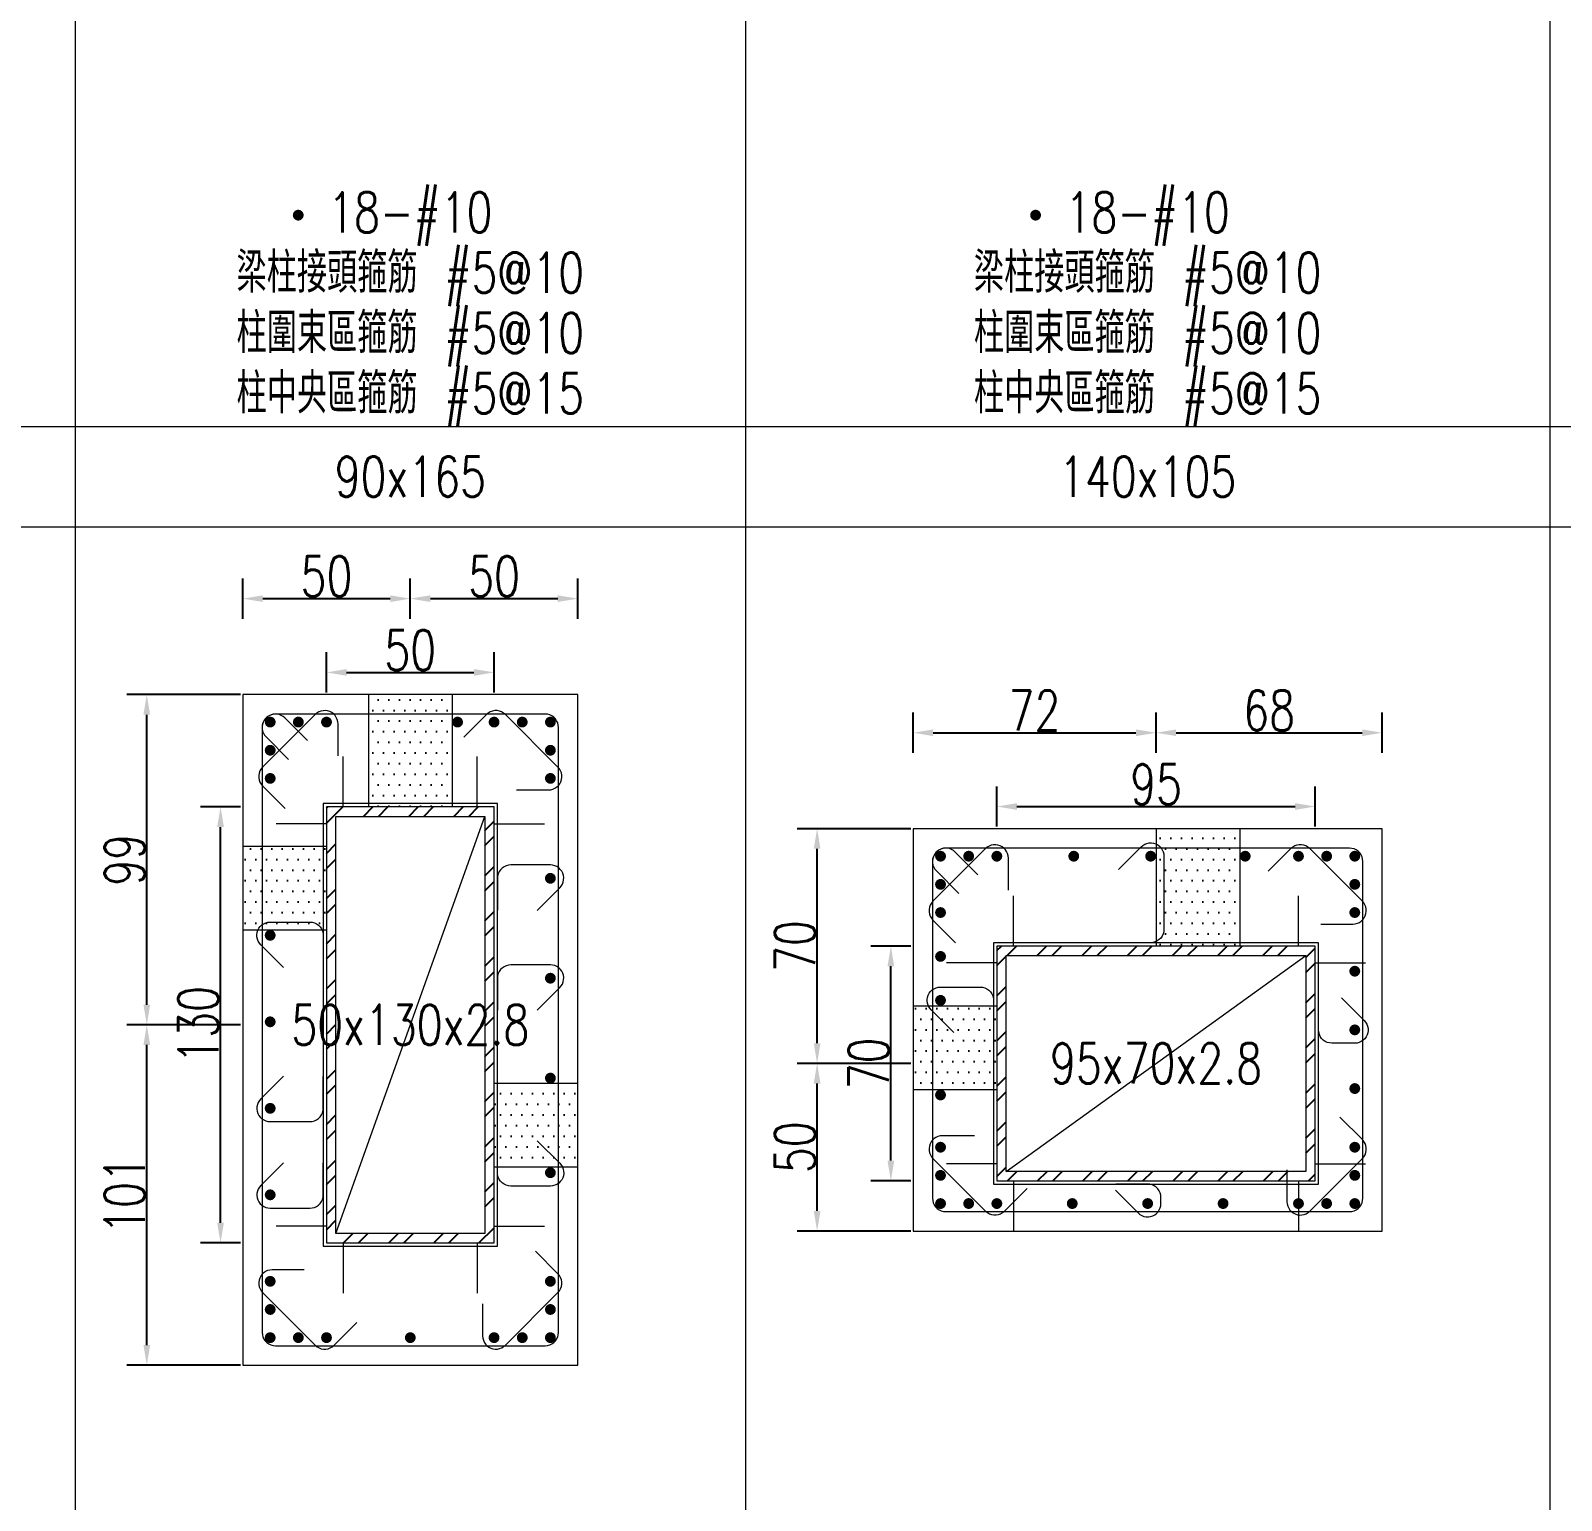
# Model space of a CAD drawing. Header units: millimetres. Extents: x 0 to 3905, y 0 to 8880.
# Drawn here: x 456.7 to 913.4, y 513.7 to 952 of the extents above; entities that cross this region are included whole.
import ezdxf
from ezdxf.enums import TextEntityAlignment as Align

# ---------------------------------------------------------------- set-up
doc = ezdxf.new("R2010")
doc.units = ezdxf.units.MM
doc.layers.get('DEFPOINTS').update_dxf_attribs({"color": 3})
for name, color, linetype in [('Hatch線', 6, 'Continuous'), ('TC-鋼粱', 132, 'Continuous'), ('主筋斷面', 2, 'Continuous'), ('文字-主筋根數', 7, 'Continuous'), ('文字-剪力筋 中央區', 7, 'Continuous'), ('文字-剪力筋-BC', 7, 'Continuous'), ('文字-剪力筋-圍束區', 7, 'Continuous'), ('文字-斷面尺寸', 7, 'Continuous'), ('文字-輔助字', 7, 'Continuous'), ('柱斷面線', 4, 'Continuous'), ('標註字', 4, 'Continuous'), ('箍筋線', 1, 'Continuous'), ('網格線', 7, 'Continuous'), ('鋼柱', 11, 'Continuous')]:
    doc.layers.add(name, color=color, linetype=linetype)
doc.styles.add('note', font='txt.shx', dxfattribs={"width": 0.75, "height": 12})
doc.styles.add('txt', font='txt.shx', dxfattribs={"height": 0.2, "bigfont": 'chineset.shx'})
doc.dimstyles.new('RCAD_DIM', dxfattribs={"dimtxt": 12, "dimasz": 6, "dimexe": 6, "dimexo": 0.625, "dimtad": 1, "dimdec": 0, "dimdsep": 46, "dimtxsty": 'note', "dimcen": 2.5, "dimclrd": 256, "dimclre": 256, "dimclrt": 256, "dimadec": 0, "dimazin": 0, "dimtfac": 1, "dimtmove": 0, "dimatfit": 3, "dimfxl": 0, "dimtolj": 1, "dimarcsym": 0})

# ---------------------------------------------------------------- blocks, each defined once
blk = doc.blocks.new('*D288')
at = {"layer": 'DEFPOINTS', "color": 0}
for p in [(595, 760.62), (545, 754), (595, 754)]:
    blk.add_point(p, dxfattribs=at)
at = {"layer": '標註字', "lineweight": -2}
for p, q in [((545, 754.62), (545, 766.62)), ((595, 754.62), (595, 766.62)), ((551, 760.62), (589, 760.62))]:
    blk.add_line(p, q, dxfattribs=at)
at = {"layer": '標註字'}
for points in [[(551, 761.62), (551, 759.62), (545, 760.62)], [(589, 759.62), (589, 761.62), (595, 760.62)]]:
    blk.add_solid(points, dxfattribs=at)
at = {"layer": '標註字', "insert": (570, 767.25), "char_height": 12, "attachment_point": 5, "style": 'note'}
blk.add_mtext('\\A1;50', dxfattribs=at)
blk = doc.blocks.new('*D289')
at = {"layer": 'DEFPOINTS', "color": 0}
for p in [(513.38, 720.49), (520, 720.49), (520, 590.49)]:
    blk.add_point(p, dxfattribs=at)
at = {"layer": '標註字', "lineweight": -2}
for p, q in [((519.38, 720.49), (507.38, 720.49)), ((513.38, 596.49), (513.38, 714.49)), ((519.38, 590.49), (507.38, 590.49))]:
    blk.add_line(p, q, dxfattribs=at)
at = {"layer": '標註字'}
for points in [[(514.38, 714.49), (512.38, 714.49), (513.38, 720.49)], [(512.38, 596.49), (514.38, 596.49), (513.38, 590.49)]]:
    blk.add_solid(points, dxfattribs=at)
at = {"layer": '標註字', "insert": (506.75, 655.49), "char_height": 12, "attachment_point": 5, "rotation": 90, "style": 'note'}
blk.add_mtext('\\A1;130', dxfattribs=at)
blk = doc.blocks.new('*D290')
at = {"layer": 'DEFPOINTS', "color": 0}
for p in [(570, 782.62), (520, 776), (570, 776)]:
    blk.add_point(p, dxfattribs=at)
at = {"layer": '標註字', "lineweight": -2}
for p, q in [((520, 776.62), (520, 788.62)), ((570, 776.62), (570, 788.62)), ((526, 782.62), (564, 782.62))]:
    blk.add_line(p, q, dxfattribs=at)
at = {"layer": '標註字'}
for points in [[(526, 783.62), (526, 781.62), (520, 782.62)], [(564, 781.62), (564, 783.62), (570, 782.62)]]:
    blk.add_solid(points, dxfattribs=at)
at = {"layer": '標註字', "insert": (545, 789.25), "char_height": 12, "attachment_point": 5, "style": 'note'}
blk.add_mtext('\\A1;50', dxfattribs=at)
blk = doc.blocks.new('*D291')
at = {"layer": 'DEFPOINTS', "color": 0}
for p in [(620, 782.62), (570, 776), (620, 776)]:
    blk.add_point(p, dxfattribs=at)
at = {"layer": '標註字', "lineweight": -2}
for p, q in [((570, 776.62), (570, 788.62)), ((620, 776.62), (620, 788.62)), ((576, 782.62), (614, 782.62))]:
    blk.add_line(p, q, dxfattribs=at)
at = {"layer": '標註字'}
for points in [[(576, 783.62), (576, 781.62), (570, 782.62)], [(614, 781.62), (614, 783.62), (620, 782.62)]]:
    blk.add_solid(points, dxfattribs=at)
at = {"layer": '標註字', "insert": (595, 789.25), "char_height": 12, "attachment_point": 5, "style": 'note'}
blk.add_mtext('\\A1;50', dxfattribs=at)
blk = doc.blocks.new('*D292')
at = {"layer": 'DEFPOINTS', "color": 0}
for p in [(491.38, 655.49), (520, 655.49), (520, 554)]:
    blk.add_point(p, dxfattribs=at)
at = {"layer": '標註字', "lineweight": -2}
for p, q in [((519.38, 655.49), (485.38, 655.49)), ((491.38, 560), (491.38, 649.49)), ((519.38, 554), (485.38, 554))]:
    blk.add_line(p, q, dxfattribs=at)
at = {"layer": '標註字'}
for points in [[(492.38, 649.49), (490.38, 649.49), (491.38, 655.49)], [(490.38, 560), (492.38, 560), (491.38, 554)]]:
    blk.add_solid(points, dxfattribs=at)
at = {"layer": '標註字', "insert": (484.75, 604.74), "char_height": 12, "attachment_point": 5, "rotation": 90, "style": 'note'}
blk.add_mtext('\\A1;101', dxfattribs=at)
blk = doc.blocks.new('*D293')
at = {"layer": 'DEFPOINTS', "color": 0}
for p in [(491.38, 754), (520, 754), (520, 655.49)]:
    blk.add_point(p, dxfattribs=at)
at = {"layer": '標註字', "lineweight": -2}
for p, q in [((519.38, 754), (485.38, 754)), ((491.38, 661.49), (491.38, 748)), ((519.38, 655.49), (485.38, 655.49))]:
    blk.add_line(p, q, dxfattribs=at)
at = {"layer": '標註字'}
for points in [[(492.38, 748), (490.38, 748), (491.38, 754)], [(490.38, 661.49), (492.38, 661.49), (491.38, 655.49)]]:
    blk.add_solid(points, dxfattribs=at)
at = {"layer": '標註字', "insert": (484.75, 704.74), "char_height": 12, "attachment_point": 5, "rotation": 90, "style": 'note'}
blk.add_mtext('\\A1;99', dxfattribs=at)
blk = doc.blocks.new('Circle_Filled')
at = {"const_width": 0.5}
blk.add_lwpolyline([(-0.25, 0, 1), (0.25, 0, 1)], format="xyb", close=True, dxfattribs=at)
blk = doc.blocks.new('*D420')
at = {"layer": 'DEFPOINTS', "color": 0}
for p in [(840, 720.62), (745, 714), (840, 714)]:
    blk.add_point(p, dxfattribs=at)
at = {"layer": '標註字', "lineweight": -2}
for p, q in [((745, 714.62), (745, 726.62)), ((840, 714.62), (840, 726.62)), ((751, 720.62), (834, 720.62))]:
    blk.add_line(p, q, dxfattribs=at)
at = {"layer": '標註字'}
for points in [[(751, 721.62), (751, 719.62), (745, 720.62)], [(834, 719.62), (834, 721.62), (840, 720.62)]]:
    blk.add_solid(points, dxfattribs=at)
at = {"layer": '標註字', "insert": (792.5, 727.25), "char_height": 12, "attachment_point": 5, "style": 'note'}
blk.add_mtext('\\A1;95', dxfattribs=at)
blk = doc.blocks.new('*D421')
at = {"layer": 'DEFPOINTS', "color": 0}
for p in [(713.38, 679), (720, 679), (720, 609)]:
    blk.add_point(p, dxfattribs=at)
at = {"layer": '標註字', "lineweight": -2}
for p, q in [((719.38, 679), (707.38, 679)), ((713.38, 615), (713.38, 673)), ((719.38, 609), (707.38, 609))]:
    blk.add_line(p, q, dxfattribs=at)
at = {"layer": '標註字'}
for points in [[(714.38, 673), (712.38, 673), (713.38, 679)], [(712.38, 615), (714.38, 615), (713.38, 609)]]:
    blk.add_solid(points, dxfattribs=at)
at = {"layer": '標註字', "insert": (706.75, 644), "char_height": 12, "attachment_point": 5, "rotation": 90, "style": 'note'}
blk.add_mtext('\\A1;70', dxfattribs=at)
blk = doc.blocks.new('*D422')
at = {"layer": 'DEFPOINTS', "color": 0}
for p in [(792.5, 742.62), (720, 736), (792.5, 736)]:
    blk.add_point(p, dxfattribs=at)
at = {"layer": '標註字', "lineweight": -2}
for p, q in [((720, 736.62), (720, 748.62)), ((792.5, 736.62), (792.5, 748.62)), ((726, 742.62), (786.5, 742.62))]:
    blk.add_line(p, q, dxfattribs=at)
at = {"layer": '標註字'}
for points in [[(726, 743.62), (726, 741.62), (720, 742.62)], [(786.5, 741.62), (786.5, 743.62), (792.5, 742.62)]]:
    blk.add_solid(points, dxfattribs=at)
at = {"layer": '標註字', "insert": (756.25, 749.25), "char_height": 12, "attachment_point": 5, "style": 'note'}
blk.add_mtext('\\A1;72', dxfattribs=at)
blk = doc.blocks.new('*D423')
at = {"layer": 'DEFPOINTS', "color": 0}
for p in [(860, 742.62), (792.5, 736), (860, 736)]:
    blk.add_point(p, dxfattribs=at)
at = {"layer": '標註字', "lineweight": -2}
for p, q in [((792.5, 736.62), (792.5, 748.62)), ((860, 736.62), (860, 748.62)), ((798.5, 742.62), (854, 742.62))]:
    blk.add_line(p, q, dxfattribs=at)
at = {"layer": '標註字'}
for points in [[(798.5, 743.62), (798.5, 741.62), (792.5, 742.62)], [(854, 741.62), (854, 743.62), (860, 742.62)]]:
    blk.add_solid(points, dxfattribs=at)
at = {"layer": '標註字', "insert": (826.25, 749.25), "char_height": 12, "attachment_point": 5, "style": 'note'}
blk.add_mtext('\\A1;68', dxfattribs=at)
blk = doc.blocks.new('*D424')
at = {"layer": 'DEFPOINTS', "color": 0}
for p in [(691.38, 644), (720, 644), (720, 594)]:
    blk.add_point(p, dxfattribs=at)
at = {"layer": '標註字', "lineweight": -2}
for p, q in [((719.38, 644), (685.38, 644)), ((691.38, 600), (691.38, 638)), ((719.38, 594), (685.38, 594))]:
    blk.add_line(p, q, dxfattribs=at)
at = {"layer": '標註字'}
for points in [[(692.38, 638), (690.38, 638), (691.38, 644)], [(690.38, 600), (692.38, 600), (691.38, 594)]]:
    blk.add_solid(points, dxfattribs=at)
at = {"layer": '標註字', "insert": (684.75, 619), "char_height": 12, "attachment_point": 5, "rotation": 90, "style": 'note'}
blk.add_mtext('\\A1;50', dxfattribs=at)
blk = doc.blocks.new('*D425')
at = {"layer": 'DEFPOINTS', "color": 0}
for p in [(691.38, 714), (720, 714), (720, 644)]:
    blk.add_point(p, dxfattribs=at)
at = {"layer": '標註字', "lineweight": -2}
for p, q in [((719.38, 714), (685.38, 714)), ((691.38, 650), (691.38, 708)), ((719.38, 644), (685.38, 644))]:
    blk.add_line(p, q, dxfattribs=at)
at = {"layer": '標註字'}
for points in [[(692.38, 708), (690.38, 708), (691.38, 714)], [(690.38, 650), (692.38, 650), (691.38, 644)]]:
    blk.add_solid(points, dxfattribs=at)
at = {"layer": '標註字', "insert": (684.75, 679), "char_height": 12, "attachment_point": 5, "rotation": 90, "style": 'note'}
blk.add_mtext('\\A1;70', dxfattribs=at)

msp = doc.modelspace()

# ---------------------------------------------------------------- hatches: boundary and pattern name
at = {"layer": 'Hatch線'}
h = msp.add_hatch(dxfattribs=at)
h.set_pattern_fill('ANSI32', color=256, style=0)
h.paths.add_polyline_path([(545, 590.49), (595, 590.49), (595, 720.49), (545, 720.49)], flags=17)
h.paths.add_polyline_path([(547.8, 593.29), (547.8, 717.69), (592.2, 717.69), (592.2, 593.29)])
h = msp.add_hatch(dxfattribs=at)
h.set_pattern_fill('ANSI32', color=256, style=0)
h.paths.add_polyline_path([(745, 609), (840, 609), (840, 679), (745, 679)], flags=17)
h.paths.add_polyline_path([(747.8, 611.8), (747.8, 676.2), (837.2, 676.2), (837.2, 611.8)])
at = {"layer": 'TC-鋼粱'}
h = msp.add_hatch(dxfattribs=at)
h.set_pattern_fill('DOTS', color=256, scale=2, style=0)
h.paths.add_polyline_path([(582.5, 754), (557.5, 754), (557.5, 720.49), (582.5, 720.49)], flags=17)
h = msp.add_hatch(dxfattribs=at)
h.set_pattern_fill('DOTS', color=256, scale=2, style=0)
h.paths.add_polyline_path([(817.5, 714), (792.5, 714), (792.5, 679), (817.5, 679)], flags=17)
h = msp.add_hatch(dxfattribs=at)
h.set_pattern_fill('DOTS', color=256, scale=2, style=0)
h.paths.add_polyline_path([(520, 708.81), (520, 683.81), (545, 683.81), (545, 708.81)], flags=17)
h = msp.add_hatch(dxfattribs=at)
h.set_pattern_fill('DOTS', color=256, scale=2, style=0)
h.paths.add_polyline_path([(720, 661.19), (720, 636.19), (745, 636.19), (745, 661.19)], flags=17)
h = msp.add_hatch(dxfattribs=at)
h.set_pattern_fill('DOTS', color=256, scale=2, style=0)
h.paths.add_polyline_path([(620, 613), (620, 638), (595, 638), (595, 613)], flags=17)

# ---------------------------------------------------------------- linework, layer by layer
at = {"layer": 'DEFPOINTS', "lineweight": 5}
for points in [[(550, 720.49), (550, 735.49)], [(590, 720.49), (590, 735.49)], [(545, 589.49), (596, 589.49), (596, 721.49), (544, 721.49), (544, 589.49), (545, 589.49)], [(547.8, 593.29), (592.2, 717.69)], [(545, 715.49), (530, 715.49)], [(595, 715.49), (610, 715.49)], [(750, 679), (750, 694)], [(835, 679), (835, 694)], [(745, 608), (841, 608), (841, 680), (744, 680), (744, 608), (745, 608)], [(747.8, 611.8), (837.2, 676.2)], [(745, 674), (730, 674)], [(840, 674), (855, 674)], [(745, 614), (730, 614)], [(840, 614), (855, 614)], [(750, 609), (750, 594)], [(835, 609), (835, 594)], [(545, 595.49), (530, 595.49)], [(595, 595.49), (610, 595.49)], [(550, 590.49), (550, 575.49)], [(590, 590.49), (590, 575.49)]]:
    msp.add_lwpolyline(points, dxfattribs=at)
at = {"layer": 'TC-鋼粱', "lineweight": 5}
for points in [[(557.5, 754), (557.5, 720.49)], [(582.5, 754), (582.5, 720.49)], [(792.5, 714), (792.5, 679)], [(817.5, 714), (817.5, 679)], [(520, 708.81), (545, 708.81)], [(520, 683.81), (545, 683.81)], [(720, 661.19), (745, 661.19)], [(620, 638), (595, 638)], [(720, 636.19), (745, 636.19)], [(620, 613), (595, 613)]]:
    msp.add_lwpolyline(points, dxfattribs=at)
at = {"layer": '柱斷面線', "lineweight": 5}
for points in [[(520, 554), (620, 554), (620, 754), (520, 754), (520, 554)], [(720, 594), (860, 594), (860, 714), (720, 714), (720, 594)]]:
    msp.add_lwpolyline(points, dxfattribs=at)
at = {"layer": '箍筋線', "lineweight": 5}
for points in [[(548.43, 735.71), (548.43, 745.25), (548.37, 745.92), (548.2, 746.56), (547.93, 747.17), (547.56, 747.73), (547.1, 748.22), (546.57, 748.62), (545.97, 748.92), (545.34, 749.13), (544.67, 749.22), (544.01, 749.2), (543.35, 749.07), (542.73, 748.83), (542.15, 748.49), (541.64, 748.06), (525.94, 732.36), (525.49, 731.83), (525.15, 731.23), (524.91, 730.58), (524.79, 729.89), (524.79, 729.2), (524.91, 728.52), (525.15, 727.87), (525.49, 727.27), (525.94, 726.74), (532.68, 719.99)], [(601.71, 725.57), (611.25, 725.57), (611.92, 725.63), (612.56, 725.8), (613.17, 726.07), (613.73, 726.44), (614.22, 726.9), (614.62, 727.43), (614.92, 728.03), (615.13, 728.66), (615.22, 729.33), (615.2, 729.99), (615.07, 730.65), (614.83, 731.27), (614.49, 731.85), (614.06, 732.36), (598.36, 748.06), (597.83, 748.51), (597.23, 748.85), (596.58, 749.09), (595.89, 749.21), (595.2, 749.21), (594.52, 749.09), (593.87, 748.85), (593.27, 748.51), (592.74, 748.06), (585.99, 741.32)], [(539.33, 740.29), (532.58, 747.04), (532.07, 747.47), (531.49, 747.81), (530.87, 748.05), (530.22, 748.18), (529.55, 748.2), (528.89, 748.11), (528.25, 747.9), (527.66, 747.6), (527.12, 747.19), (526.66, 746.71), (526.29, 746.15), (526.02, 745.54), (525.85, 744.9), (525.79, 744.23), (525.79, 563.77), (525.86, 563.08), (526.03, 562.41), (526.33, 561.78), (526.72, 561.21), (527.21, 560.72), (527.78, 560.33), (528.41, 560.03), (529.08, 559.86), (529.77, 559.79), (610.23, 559.79), (610.92, 559.86), (611.59, 560.03), (612.22, 560.33), (612.79, 560.72), (613.28, 561.21), (613.67, 561.78), (613.97, 562.41), (614.14, 563.08), (614.21, 563.77), (614.21, 744.23), (614.14, 744.92), (613.97, 745.59), (613.67, 746.22), (613.28, 746.79), (612.79, 747.28), (612.22, 747.67), (611.59, 747.97), (610.92, 748.14), (610.23, 748.21), (529.77, 748.21), (529.1, 748.15), (528.46, 747.98), (527.85, 747.71), (527.29, 747.34), (526.81, 746.88), (526.4, 746.34), (526.1, 745.75), (525.89, 745.11), (525.8, 744.45), (525.82, 743.78), (525.95, 743.13), (526.19, 742.51), (526.53, 741.93), (526.96, 741.42), (533.71, 734.67)], [(748.43, 695.71), (748.43, 705.25), (748.37, 705.92), (748.2, 706.56), (747.93, 707.17), (747.56, 707.73), (747.1, 708.22), (746.57, 708.62), (745.97, 708.92), (745.34, 709.13), (744.67, 709.22), (744.01, 709.2), (743.35, 709.07), (742.73, 708.83), (742.15, 708.49), (741.64, 708.06), (725.94, 692.36), (725.49, 691.83), (725.15, 691.23), (724.91, 690.58), (724.79, 689.89), (724.79, 689.2), (724.91, 688.52), (725.15, 687.87), (725.49, 687.27), (725.94, 686.74), (732.68, 679.99)], [(739.33, 700.29), (732.58, 707.04), (732.07, 707.47), (731.49, 707.81), (730.87, 708.05), (730.22, 708.18), (729.55, 708.2), (728.89, 708.11), (728.25, 707.9), (727.66, 707.6), (727.12, 707.19), (726.66, 706.71), (726.29, 706.15), (726.02, 705.54), (725.85, 704.9), (725.79, 704.23), (725.79, 603.77), (725.86, 603.08), (726.03, 602.41), (726.33, 601.78), (726.72, 601.21), (727.21, 600.72), (727.78, 600.33), (728.41, 600.03), (729.08, 599.86), (729.77, 599.79), (850.23, 599.79), (850.92, 599.86), (851.59, 600.03), (852.22, 600.33), (852.79, 600.72), (853.28, 601.21), (853.67, 601.78), (853.97, 602.41), (854.14, 603.08), (854.21, 603.77), (854.21, 704.23), (854.14, 704.92), (853.97, 705.59), (853.67, 706.22), (853.28, 706.79), (852.79, 707.28), (852.22, 707.67), (851.59, 707.97), (850.92, 708.14), (850.23, 708.21), (729.77, 708.21), (729.1, 708.15), (728.46, 707.98), (727.85, 707.71), (727.29, 707.34), (726.81, 706.88), (726.4, 706.34), (726.1, 705.75), (725.89, 705.11), (725.8, 704.45), (725.82, 703.78), (725.95, 703.13), (726.19, 702.51), (726.53, 701.93), (726.96, 701.42), (733.71, 694.67)], [(781.33, 701.86), (788.08, 708.61), (788.59, 709.04), (789.17, 709.38), (789.79, 709.62), (790.45, 709.75), (791.11, 709.77), (791.77, 709.68), (792.41, 709.47), (793.01, 709.17), (793.54, 708.76), (794, 708.28), (794.37, 707.72), (794.64, 707.11), (794.81, 706.47), (794.87, 705.8), (794.87, 683.96), (794.8, 683.26), (794.63, 682.6), (794.33, 681.97), (793.94, 681.4), (793.45, 680.91), (792.88, 680.51), (792.25, 680.22), (791.58, 680.04), (790.89, 679.98), (781.35, 679.98)], [(841.71, 685.57), (851.25, 685.57), (851.92, 685.63), (852.56, 685.8), (853.17, 686.07), (853.73, 686.44), (854.22, 686.9), (854.62, 687.43), (854.92, 688.03), (855.13, 688.66), (855.22, 689.33), (855.2, 689.99), (855.07, 690.65), (854.83, 691.27), (854.49, 691.85), (854.06, 692.36), (838.36, 708.06), (837.83, 708.51), (837.23, 708.85), (836.58, 709.09), (835.89, 709.21), (835.2, 709.21), (834.52, 709.09), (833.87, 708.85), (833.27, 708.51), (832.74, 708.06), (825.99, 701.32)], [(607.86, 689.65), (614.61, 696.39), (615.04, 696.9), (615.38, 697.48), (615.62, 698.1), (615.75, 698.76), (615.77, 699.43), (615.68, 700.09), (615.47, 700.72), (615.17, 701.32), (614.76, 701.85), (614.28, 702.31), (613.72, 702.68), (613.11, 702.96), (612.47, 703.12), (611.8, 703.18), (599.96, 703.18), (599.26, 703.12), (598.6, 702.94), (597.97, 702.65), (597.4, 702.25), (596.91, 701.76), (596.51, 701.19), (596.22, 700.56), (596.04, 699.89), (595.98, 699.2), (595.98, 689.66)], [(532.14, 672.64), (525.39, 679.38), (524.96, 679.9), (524.62, 680.47), (524.38, 681.09), (524.25, 681.75), (524.23, 682.42), (524.32, 683.08), (524.53, 683.72), (524.83, 684.31), (525.24, 684.84), (525.72, 685.3), (526.28, 685.67), (526.89, 685.95), (527.53, 686.11), (528.2, 686.17), (540.04, 686.17), (540.74, 686.11), (541.4, 685.93), (542.03, 685.64), (542.6, 685.24), (543.09, 684.75), (543.49, 684.18), (543.78, 683.55), (543.96, 682.89), (544.02, 682.2), (544.02, 672.66)], [(607.86, 659.85), (614.61, 666.6), (615.04, 667.11), (615.38, 667.68), (615.62, 668.31), (615.75, 668.96), (615.77, 669.63), (615.68, 670.29), (615.47, 670.93), (615.17, 671.52), (614.76, 672.06), (614.28, 672.51), (613.72, 672.89), (613.11, 673.16), (612.47, 673.33), (611.8, 673.38), (599.96, 673.38), (599.26, 673.32), (598.6, 673.14), (597.97, 672.85), (597.4, 672.45), (596.91, 671.96), (596.51, 671.39), (596.22, 670.77), (596.04, 670.1), (595.98, 669.41), (595.98, 659.87)], [(732.14, 653.25), (725.39, 659.99), (724.96, 660.5), (724.62, 661.08), (724.38, 661.7), (724.25, 662.36), (724.23, 663.03), (724.32, 663.69), (724.53, 664.33), (724.83, 664.92), (725.24, 665.45), (725.72, 665.91), (726.28, 666.28), (726.89, 666.56), (727.53, 666.72), (728.2, 666.78), (740.04, 666.78), (740.74, 666.72), (741.4, 666.54), (742.03, 666.25), (742.6, 665.85), (743.09, 665.36), (743.49, 664.79), (743.78, 664.16), (743.96, 663.49), (744.02, 662.8), (744.02, 653.26)], [(847.86, 663.56), (854.61, 656.81), (855.04, 656.3), (855.38, 655.72), (855.62, 655.1), (855.75, 654.45), (855.77, 653.78), (855.68, 653.12), (855.47, 652.48), (855.17, 651.89), (854.76, 651.35), (854.28, 650.89), (853.72, 650.52), (853.11, 650.25), (852.47, 650.08), (851.8, 650.02), (844.96, 650.02), (844.26, 650.09), (843.6, 650.26), (842.97, 650.56), (842.4, 650.95), (841.91, 651.44), (841.51, 652.01), (841.22, 652.64), (841.04, 653.31), (840.98, 654), (840.98, 663.54)], [(532.14, 640.15), (525.39, 633.41), (524.96, 632.9), (524.62, 632.32), (524.38, 631.7), (524.25, 631.04), (524.23, 630.37), (524.32, 629.71), (524.53, 629.08), (524.83, 628.48), (525.24, 627.95), (525.72, 627.49), (526.28, 627.12), (526.89, 626.85), (527.53, 626.68), (528.2, 626.62), (540.04, 626.62), (540.74, 626.68), (541.4, 626.86), (542.03, 627.16), (542.6, 627.55), (543.09, 628.04), (543.49, 628.61), (543.78, 629.24), (543.96, 629.91), (544.02, 630.6), (544.02, 640.14)], [(831.57, 612.29), (831.57, 602.75), (831.63, 602.08), (831.8, 601.44), (832.07, 600.83), (832.44, 600.27), (832.9, 599.78), (833.43, 599.38), (834.03, 599.08), (834.66, 598.87), (835.33, 598.78), (835.99, 598.8), (836.65, 598.93), (837.27, 599.17), (837.85, 599.51), (838.36, 599.94), (854.06, 615.64), (854.51, 616.17), (854.85, 616.77), (855.09, 617.42), (855.21, 618.11), (855.21, 618.8), (855.09, 619.48), (854.85, 620.13), (854.51, 620.73), (854.06, 621.26), (847.32, 628.01)], [(738.29, 622.43), (728.75, 622.43), (728.08, 622.37), (727.44, 622.2), (726.83, 621.93), (726.27, 621.56), (725.78, 621.1), (725.38, 620.57), (725.08, 619.97), (724.87, 619.34), (724.78, 618.67), (724.8, 618.01), (724.93, 617.35), (725.17, 616.73), (725.51, 616.15), (725.94, 615.64), (741.64, 599.94), (742.17, 599.49), (742.77, 599.15), (743.42, 598.91), (744.11, 598.79), (744.8, 598.79), (745.48, 598.91), (746.13, 599.15), (746.73, 599.49), (747.26, 599.94), (754.01, 606.68)], [(607.86, 620.95), (614.61, 614.2), (615.04, 613.69), (615.38, 613.11), (615.62, 612.49), (615.75, 611.84), (615.77, 611.17), (615.68, 610.51), (615.47, 609.87), (615.17, 609.28), (614.76, 608.74), (614.28, 608.28), (613.72, 607.91), (613.11, 607.64), (612.47, 607.47), (611.8, 607.41), (599.96, 607.41), (599.26, 607.48), (598.6, 607.65), (597.97, 607.95), (597.4, 608.34), (596.91, 608.83), (596.51, 609.4), (596.22, 610.03), (596.04, 610.7), (595.98, 611.39), (595.98, 620.93)], [(532.14, 614.36), (525.39, 607.61), (524.96, 607.1), (524.62, 606.52), (524.38, 605.9), (524.25, 605.24), (524.23, 604.58), (524.32, 603.91), (524.53, 603.28), (524.83, 602.68), (525.24, 602.15), (525.72, 601.69), (526.28, 601.32), (526.89, 601.05), (527.53, 600.88), (528.2, 600.82), (540.04, 600.82), (540.74, 600.88), (541.4, 601.06), (542.03, 601.36), (542.6, 601.75), (543.09, 602.24), (543.49, 602.81), (543.78, 603.44), (543.96, 604.11), (544.02, 604.8), (544.02, 614.34)], [(780.44, 606.14), (787.19, 599.39), (787.7, 598.96), (788.27, 598.62), (788.9, 598.38), (789.55, 598.25), (790.22, 598.23), (790.88, 598.32), (791.52, 598.53), (792.11, 598.83), (792.65, 599.23), (793.11, 599.72), (793.48, 600.28), (793.75, 600.89), (793.92, 601.53), (793.97, 602.2), (793.97, 604.04), (793.91, 604.73), (793.74, 605.4), (793.44, 606.03), (793.05, 606.6), (792.56, 607.09), (791.99, 607.49), (791.36, 607.78), (790.69, 607.96), (790, 608.02), (780.46, 608.02)], [(591.57, 572.29), (591.57, 562.75), (591.63, 562.08), (591.8, 561.44), (592.07, 560.83), (592.44, 560.27), (592.9, 559.78), (593.43, 559.38), (594.03, 559.08), (594.66, 558.87), (595.33, 558.78), (595.99, 558.8), (596.65, 558.93), (597.27, 559.17), (597.85, 559.51), (598.36, 559.94), (614.06, 575.64), (614.51, 576.17), (614.85, 576.77), (615.09, 577.42), (615.21, 578.11), (615.21, 578.8), (615.09, 579.48), (614.85, 580.13), (614.51, 580.73), (614.06, 581.26), (607.32, 588.01)], [(538.29, 582.43), (528.75, 582.43), (528.08, 582.37), (527.44, 582.2), (526.83, 581.93), (526.27, 581.56), (525.78, 581.1), (525.38, 580.57), (525.08, 579.97), (524.87, 579.34), (524.78, 578.67), (524.8, 578.01), (524.93, 577.35), (525.17, 576.73), (525.51, 576.15), (525.94, 575.64), (541.64, 559.94), (542.17, 559.49), (542.77, 559.15), (543.42, 558.91), (544.11, 558.79), (544.8, 558.79), (545.48, 558.91), (546.13, 559.15), (546.73, 559.49), (547.26, 559.94), (554.01, 566.68)]]:
    msp.add_lwpolyline(points, dxfattribs=at)
at = {"layer": '網格線', "lineweight": 5}
for points in [[(470, 1206), (470, 834)], [(670, 1206), (670, 834)], [(910, 1206), (910, 834)], [(270, 834), (470, 834)], [(470, 834), (670, 834)], [(470, 834), (470, 804)], [(670, 834), (910, 834)], [(670, 834), (670, 804)], [(910, 834), (1180, 834)], [(910, 834), (910, 804)], [(270, 804), (470, 804)], [(470, 804), (670, 804)], [(470, 804), (470, 432)], [(670, 804), (910, 804)], [(670, 804), (670, 432)], [(910, 804), (1180, 804)], [(910, 804), (910, 432)]]:
    msp.add_lwpolyline(points, dxfattribs=at)
at = {"layer": '鋼柱', "lineweight": 5}
for points in [[(545, 590.49), (595, 590.49), (595, 720.49), (545, 720.49), (545, 590.49)], [(547.8, 593.29), (547.8, 717.69), (592.2, 717.69), (592.2, 593.29), (547.8, 593.29)], [(745, 609), (840, 609), (840, 679), (745, 679), (745, 609)], [(747.8, 611.8), (747.8, 676.2), (837.2, 676.2), (837.2, 611.8), (747.8, 611.8)]]:
    msp.add_lwpolyline(points, dxfattribs=at)

# ---------------------------------------------------------------- block references
at = {"layer": '主筋斷面', "lineweight": 5, "xscale": 3.220000028610229, "yscale": 3.220000028610229}
for p in [(536.56, 897), (756.56, 897), (528.2, 745.8), (536.6, 745.8), (545, 745.8), (584.11, 745.8), (595, 745.8), (603.4, 745.8), (611.8, 745.8), (528.2, 737.4), (611.8, 737.4), (528.2, 729), (611.8, 729), (728.2, 705.8), (736.6, 705.8), (745, 705.8), (767.95, 705.8), (790.89, 705.8), (819.11, 705.8), (835, 705.8), (843.4, 705.8), (851.8, 705.8), (611.8, 699.2), (728.2, 697.4), (851.8, 697.4), (728.2, 689), (851.8, 689), (528.2, 682.2), (728.2, 675.9), (851.8, 671.5), (611.8, 669.41), (728.2, 662.8), (528.2, 656.4), (851.8, 654), (611.8, 639.61), (728.2, 634.58), (851.8, 636.5), (528.2, 630.6), (728.2, 619), (851.8, 619), (611.8, 611.39), (728.2, 610.6), (851.8, 610.6), (528.2, 604.8), (728.2, 602.2), (736.6, 602.2), (745, 602.2), (767.5, 602.2), (790, 602.2), (812.5, 602.2), (835, 602.2), (843.4, 602.2), (851.8, 602.2), (528.2, 579), (611.8, 579), (528.2, 570.6), (611.8, 570.6), (528.2, 562.2), (536.6, 562.2), (545, 562.2), (570, 562.2), (595, 562.2), (603.4, 562.2), (611.8, 562.2)]:
    msp.add_blockref('Circle_Filled', p, dxfattribs=at)

# ---------------------------------------------------------------- texts
at = {"layer": '文字-主筋根數', "style": 'txt', "width": 0.75}
for p in [(570, 897), (790, 897)]:
    msp.add_text('18-#10', height=12, dxfattribs=at).set_placement(p, align=Align.MIDDLE)
at = {"layer": '文字-剪力筋 中央區', "style": 'txt', "width": 0.75}
for p in [(570, 843), (790, 843)]:
    msp.add_text('柱中央區箍筋 #5@15', height=12, dxfattribs=at).set_placement(p, align=Align.MIDDLE)
at = {"layer": '文字-剪力筋-BC', "style": 'txt', "width": 0.75}
for p in [(570, 879), (790, 879)]:
    msp.add_text('梁柱接頭箍筋 #5@10', height=12, dxfattribs=at).set_placement(p, align=Align.MIDDLE)
at = {"layer": '文字-剪力筋-圍束區', "style": 'txt', "width": 0.75}
for p in [(570, 861), (790, 861)]:
    msp.add_text('柱圍束區箍筋 #5@10', height=12, dxfattribs=at).set_placement(p, align=Align.MIDDLE)
at = {"layer": '文字-斷面尺寸', "style": 'txt', "width": 0.75}
for s, p in [('90x165', (570, 819)), ('140x105', (790, 819))]:
    msp.add_text(s, height=12, dxfattribs=at).set_placement(p, align=Align.MIDDLE)
at = {"layer": '文字-輔助字', "style": 'txt', "width": 0.75}
for s, p in [('50x130x2.8', (570, 655.49)), ('95x70x2.8', (792.5, 644))]:
    msp.add_text(s, height=12, dxfattribs=at).set_placement(p, align=Align.MIDDLE)

# ---------------------------------------------------------------- dimensions: what is measured, and where the dimension line sits
at = {"layer": '標註字'}
for base, p1, p2, picture, middle in [((570, 782.62), (520, 776), (570, 776), '*D290', (545, 789.25)), ((620, 782.62), (570, 776), (620, 776), '*D291', (595, 789.25)), ((595, 760.62), (545, 754), (595, 754), '*D288', (570, 767.25)), ((792.4999, 742.625), (720, 736), (792.4999, 736), '*D422', (756.2499, 749.25)), ((860, 742.625), (792.4999, 736), (860, 736), '*D423', (826.2499, 749.25)), ((840, 720.62), (745, 714), (840, 714), '*D420', (792.5, 727.25))]:
    dim = msp.add_linear_dim(base=base, p1=p1, p2=p2, dimstyle='RCAD_DIM', dxfattribs=at)
    dim.commit()
    dim.dimension.update_dxf_attribs({"geometry": picture, "text_midpoint": middle})
for base, p1, p2, picture, middle in [((491.38, 754), (520, 655.49), (520, 754), '*D293', (484.75, 704.74)), ((513.38, 720.49), (520, 590.49), (520, 720.49), '*D289', (506.75, 655.49)), ((691.38, 714), (720, 644), (720, 714), '*D425', (684.75, 679)), ((713.38, 679), (720, 609), (720, 679), '*D421', (706.75, 644)), ((491.38, 655.49), (520, 554), (520, 655.49), '*D292', (484.75, 604.74)), ((691.38, 644), (720, 594), (720, 644), '*D424', (684.75, 619))]:
    dim = msp.add_linear_dim(base=base, p1=p1, p2=p2, angle=90, dimstyle='RCAD_DIM', dxfattribs=at)
    dim.commit()
    dim.dimension.update_dxf_attribs({"geometry": picture, "text_midpoint": middle})

doc.saveas('drawing.dxf')
